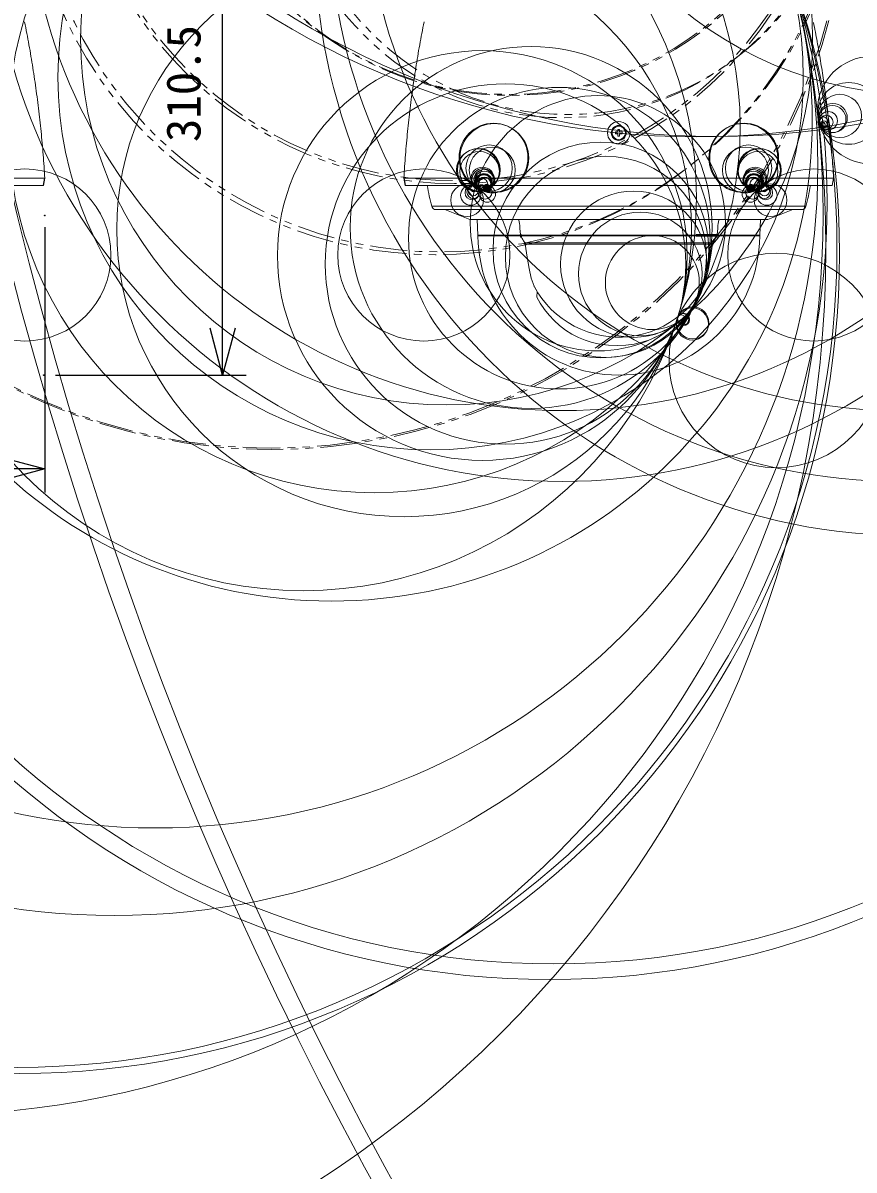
# Model space of a CAD drawing. Units: millimetres, scale not verified. Extents: x -9876 to 10121, y -1333 to 20075.
# Drawn here: x -9.5 to 34.8, y -18.6 to 42.6 of the extents above; entities that cross this region are included whole.
import ezdxf
from ezdxf.enums import TextEntityAlignment as Align

# ---------------------------------------------------------------- set-up
doc = ezdxf.new("R2010")
doc.units = ezdxf.units.MM
doc.header["$LTSCALE"] = 0.125
doc.header["$PDMODE"] = 32
doc.header["$PDSIZE"] = 0.025
doc.linetypes.add('USER1', pattern=[31.75, 15.875, -3.175, 3.175, -3.175, 3.175, -3.175])
for name, color, linetype in [('0-0_0', 7, 'Continuous'), ('0-5_SUNPO', 7, 'Continuous'), ('0-6_Defpoints', 7, 'Continuous')]:
    doc.layers.add(name, color=color, linetype=linetype)
doc.layers.add('0-4_GAIKEI', color=1, linetype='Continuous', lineweight=18)
doc.styles.add('ＭＳ ゴシック', font='')
doc.styles.get('ＭＳ ゴシック').set_extended_font_data('MS Gothic')

# ---------------------------------------------------------------- blocks, each defined once
blk = doc.blocks.new('_Open30')
at = {"layer": '0-0_0'}
blk.add_line((0, 0), (-1, 0), dxfattribs=at)
blk.add_lwpolyline([(-1, 0.26795), (0, 0), (-1, -0.26795)], dxfattribs=at)
blk = doc.blocks.new('D3')
at = {"layer": '0-5_SUNPO'}
for p, q in [((346.0168, 177.944), (361.9729, 177.944)), ((360.7229, 149.3542), (360.7229, 175.444)), ((351.8124, 146.8542), (361.9729, 146.8542))]:
    blk.add_line(p, q, dxfattribs=at)
at = {"layer": '0-6_Defpoints'}
for p in [(345.3918, 177.944), (360.7229, 177.944), (351.1874, 146.8542)]:
    blk.add_point(p, dxfattribs=at)
at = {"layer": '0-5_SUNPO', "xscale": 2.5, "yscale": 2.5}
for p, rotation in [((360.7229, 177.944), 90), ((360.7229, 146.8542), 270)]:
    blk.add_blockref('_Open30', p, dxfattribs=dict(at, rotation=rotation))
at = {"layer": '0-5_SUNPO', "style": 'ＭＳ ゴシック'}
blk.add_text('310.5', height=1.833, rotation=90, dxfattribs=at).set_placement((360.0979, 159.2741), align=Align.BOTTOM_LEFT)
blk = doc.blocks.new('D4')
at = {"layer": '0-5_SUNPO'}
for p, q in [((328.346, 154.7294), (328.346, 140.6026)), ((351.246, 154.7294), (351.246, 140.6026)), ((330.846, 141.8526), (348.746, 141.8526))]:
    blk.add_line(p, q, dxfattribs=at)
at = {"layer": '0-6_Defpoints'}
for p in [(328.346, 155.3544), (351.246, 155.3544), (351.246, 141.8526)]:
    blk.add_point(p, dxfattribs=at)
at = {"layer": '0-5_SUNPO', "xscale": 2.5, "yscale": 2.5, "rotation": 180}
blk.add_blockref('_Open30', (328.346, 141.8526), dxfattribs=at)
at = {"layer": '0-5_SUNPO', "xscale": 2.5, "yscale": 2.5}
blk.add_blockref('_Open30', (351.246, 141.8526), dxfattribs=at)
at = {"layer": '0-5_SUNPO', "style": 'ＭＳ ゴシック'}
blk.add_text('φ229', height=1.833, dxfattribs=at).set_placement((336.671, 142.4776), align=Align.BOTTOM_LEFT)

msp = doc.modelspace()

# ---------------------------------------------------------------- linework, layer by layer
at = {"layer": '0-4_GAIKEI'}
for p, q in [((22.1144, 36.7555), (22.1144, 36.6553)), ((22.2446, 36.7555), (22.1144, 36.7555)), ((22.2446, 36.8858), (22.2446, 36.7555)), ((22.3448, 36.8858), (22.2446, 36.8858)), ((22.3448, 36.7555), (22.3448, 36.8858)), ((22.4751, 36.7555), (22.3448, 36.7555)), ((22.4751, 36.6553), (22.4751, 36.7555)), ((33.0707, 37.0561), (33.5174, 37.0561)), ((33.1402, 37.006), (33.5226, 37.006)), ((22.1144, 36.6553), (22.2446, 36.6553)), ((22.2446, 36.6553), (22.2446, 36.5251)), ((22.2446, 36.5251), (22.3448, 36.5251)), ((22.3448, 36.5251), (22.3448, 36.6553)), ((22.3448, 36.6553), (22.4751, 36.6553)), ((-31.1892, 34.3008), (-8.2892, 34.3008)), ((33.7447, 34.3008), (10.8567, 34.3008)), ((15.3752, 33.8641), (15.3751, 33.8642)), ((29.2262, 33.8641), (29.2263, 33.8642)), ((32.2637, 32.7953), (12.3377, 32.7953)), ((32.1052, 32.6163), (12.4962, 32.6163)), ((14.4044, 32.0865), (30.197, 32.0865)), ((16.9787, 32.05), (16.9699, 32.0865)), ((16.9955, 31.9641), (16.9786, 32.0504)), ((27.6228, 32.0504), (27.6059, 31.9641)), ((27.6315, 32.0865), (27.6228, 32.05)), ((14.7784, 31.2649), (29.8231, 31.2649)), ((14.7869, 31.2148), (29.8145, 31.2148)), ((17.0319, 31.6173), (17.0189, 31.7809)), ((17.0455, 31.4469), (17.0319, 31.6176)), ((17.0584, 31.2853), (17.0454, 31.4473)), ((17.075, 31.2212), (17.0661, 31.2449)), ((17.0832, 31.2052), (17.075, 31.2212)), ((27.539, 31.2866), (26.4188, 31.2866)), ((26.4188, 31.2075), (27.5157, 31.2075)), ((27.5182, 31.2052), (27.4498, 31.0852)), ((27.5409, 31.2685), (27.5351, 31.2442)), ((27.543, 31.2853), (27.5409, 31.2685)), ((27.556, 31.4476), (27.543, 31.2853)), ((27.5696, 31.6179), (27.556, 31.4473)), ((27.5825, 31.7809), (27.5695, 31.6176)), ((17.1868, 31.0235), (17.1516, 31.0852)), ((17.2884, 30.8461), (17.2225, 30.961)), ((17.792, 30.8486), (17.2911, 30.8486)), ((17.3118, 30.7793), (17.3076, 30.7996)), ((17.3162, 30.781), (17.792, 30.781)), ((26.8094, 30.8486), (17.792, 30.8486)), ((17.792, 30.781), (26.8094, 30.781)), ((27.3103, 30.8486), (26.8094, 30.8486)), ((26.8094, 30.781), (27.2852, 30.781)), ((27.2896, 30.7793), (27.1805, 30.0827)), ((27.313, 30.8461), (27.3031, 30.8264)), ((27.4146, 31.0235), (27.3789, 30.961)), ((17.4739, 29.7834), (17.421, 30.0827)), ((27.1805, 30.083), (27.0745, 29.4843)), ((17.7896, 28.5235), (17.7854, 28.5309)), ((17.9507, 28.2489), (17.801, 28.5027)), ((17.9341, 27.9696), (17.9507, 28.249)), ((26.6128, 28.1751), (26.5516, 28.0231)), ((26.6169, 28.1858), (26.607, 28.1602)), ((26.6128, 28.1751), (26.613, 28.1758)), ((26.613, 28.1758), (26.6169, 28.1859)), ((26.6168, 28.1855), (26.6169, 28.1859)), ((26.6169, 28.1859), (26.6175, 28.1875)), ((26.6232, 28.2024), (26.6175, 28.1875)), ((26.6175, 28.1875), (26.6231, 28.2021)), ((26.8005, 28.5027), (26.6223, 28.2008)), ((26.816, 28.5309), (26.8121, 28.5239)), ((17.9341, 27.9696), (17.9335, 27.9586)), ((26.5424, 28.0014), (26.5197, 27.9489)), ((26.5458, 28.0093), (26.5473, 28.0129)), ((26.5473, 28.0129), (26.5516, 28.0231)), ((26.5473, 28.0129), (26.5516, 28.023)), ((26.5516, 28.0231), (26.554, 28.029)), ((26.554, 28.029), (26.5674, 28.0613)), ((26.5674, 28.0613), (26.5755, 28.0812)), ((26.5774, 28.086), (26.5754, 28.081))]:
    msp.add_line(p, q, dxfattribs=at)
at = {"layer": '0-4_GAIKEI', "color": 7}
for p, q in [((-8.3733, 33.9), (-8.3011, 34.3008)), ((-8.3673, 33.9), (-8.2892, 34.3008)), ((10.9229, 33.9), (10.8447, 34.3008)), ((33.7447, 34.3008), (10.8447, 34.3008)), ((10.9288, 33.9), (10.8567, 34.3008)), ((33.6666, 33.9), (33.7447, 34.3008)), ((33.6726, 33.9), (33.7447, 34.3008)), ((-31.111, 33.9), (-8.3673, 33.9)), ((33.6726, 33.9), (10.9229, 33.9)), ((13.0317, 32.6163), (14.3679, 32.0934)), ((31.5697, 32.6163), (30.2335, 32.0934)), ((30.2335, 32.0934), (14.3679, 32.0934)), ((29.8537, 32.0865), (29.8231, 31.2649)), ((29.8231, 31.2649), (29.8145, 31.2148))]:
    msp.add_line(p, q, dxfattribs=at)
for points in [[(-8.95, 40.327), (-8.9747, 40.4805), (-8.9999, 40.634), (-9.0255, 40.7874), (-9.0516, 40.9408), (-9.0781, 41.094), (-9.1051, 41.2472), (-9.1325, 41.4004), (-9.1605, 41.5534), (-9.1889, 41.7064), (-9.2178, 41.8592), (-9.2472, 42.012), (-9.2772, 42.1648), (-9.3076, 42.3174), (-9.3386, 42.4699), (-9.3702, 42.6223)], [(11.5056, 40.327), (11.5303, 40.4805), (11.5555, 40.634), (11.5811, 40.7874), (11.6072, 40.9408), (11.6337, 41.094), (11.6607, 41.2472), (11.6881, 41.4004), (11.716, 41.5534), (11.7445, 41.7064), (11.7734, 41.8592), (11.8028, 42.012), (11.8327, 42.1648), (11.8632, 42.3174), (11.8942, 42.4699), (11.9258, 42.6223)], [(32.773, 42.082), (32.7478, 42.2099), (32.7222, 42.3378), (32.6962, 42.4656), (32.6698, 42.5933)], [(33.5174, 37.0561), (33.5035, 37.1856), (33.4894, 37.3152), (33.475, 37.4446), (33.4603, 37.5741), (33.4453, 37.7035), (33.4301, 37.8329), (33.4146, 37.9623), (33.3989, 38.0917), (33.3828, 38.221), (33.3665, 38.3502), (33.35, 38.4795), (33.3332, 38.6087), (33.3161, 38.7379), (33.2987, 38.867), (33.2811, 38.9961), (33.2633, 39.1252), (33.2452, 39.2542), (33.2268, 39.3832), (33.2082, 39.5122), (33.1892, 39.6411), (33.1701, 39.77), (33.1506, 39.8989), (33.1309, 40.0277), (33.1109, 40.1565), (33.0906, 40.2852), (33.07, 40.4139), (33.0491, 40.5425), (33.0279, 40.6711), (33.0063, 40.7996), (32.9845, 40.9281), (32.9624, 41.0565), (32.9399, 41.1849), (32.9171, 41.3132), (32.8939, 41.4415), (32.8705, 41.5697), (32.8466, 41.6979), (32.8225, 41.826), (32.7979, 41.954), (32.773, 42.082)], [(-8.2892, 34.3008), (-8.2985, 34.456), (-8.3082, 34.6112), (-8.3184, 34.7664), (-8.329, 34.9215), (-8.3399, 35.0766), (-8.3514, 35.2317), (-8.3632, 35.3867), (-8.3754, 35.5417), (-8.3881, 35.6967), (-8.4011, 35.8517), (-8.4146, 36.0066), (-8.4285, 36.1615), (-8.4428, 36.3163), (-8.4575, 36.4711), (-8.4725, 36.6259), (-8.488, 36.7806), (-8.5039, 36.9353), (-8.5201, 37.0899), (-8.5368, 37.2445), (-8.5539, 37.3991), (-8.5713, 37.5536), (-8.5891, 37.7081), (-8.6073, 37.8625), (-8.6259, 38.0169), (-8.6449, 38.1713), (-8.6642, 38.3256), (-8.684, 38.4798), (-8.7041, 38.6341), (-8.7246, 38.7882), (-8.7454, 38.9423), (-8.7666, 39.0964), (-8.7882, 39.2504), (-8.8102, 39.4044), (-8.8325, 39.5583), (-8.8552, 39.7121), (-8.8783, 39.8659), (-8.9018, 40.0197), (-8.9257, 40.1734), (-8.95, 40.327)], [(10.8447, 34.3008), (10.8541, 34.456), (10.8638, 34.6112), (10.874, 34.7664), (10.8845, 34.9215), (10.8955, 35.0766), (10.9069, 35.2317), (10.9188, 35.3867), (10.931, 35.5417), (10.9437, 35.6967), (10.9567, 35.8517), (10.9702, 36.0066), (10.9841, 36.1615), (10.9984, 36.3163), (11.013, 36.4711), (11.0281, 36.6259), (11.0436, 36.7806), (11.0595, 36.9353), (11.0757, 37.0899), (11.0924, 37.2445), (11.1094, 37.3991), (11.1269, 37.5536), (11.1447, 37.7081), (11.1629, 37.8625), (11.1815, 38.0169), (11.2005, 38.1713), (11.2198, 38.3256), (11.2396, 38.4798), (11.2597, 38.6341), (11.2801, 38.7882), (11.301, 38.9423), (11.3222, 39.0964), (11.3438, 39.2504), (11.3657, 39.4044), (11.3881, 39.5583), (11.4108, 39.7121), (11.4339, 39.8659), (11.4574, 40.0197), (11.4813, 40.1734), (11.5056, 40.327)], [(33.7447, 34.3008), (33.7354, 34.456), (33.7257, 34.6112), (33.7155, 34.7664), (33.705, 34.9215), (33.694, 35.0766), (33.6825, 35.2317), (33.6707, 35.3867), (33.6585, 35.5417), (33.6458, 35.6967), (33.6328, 35.8517), (33.6193, 36.0066), (33.6054, 36.1615), (33.5911, 36.3163), (33.5765, 36.4711), (33.5614, 36.6259), (33.5459, 36.7806), (33.53, 36.9353), (33.5226, 37.006)], [(14.7477, 32.0865), (14.7784, 31.2649), (14.7869, 31.2148)]]:
    msp.add_lwpolyline(points, dxfattribs=at)
at = {"layer": '0-4_GAIKEI'}
for points in [[(17.0095, 31.8718), (17.0094, 31.872), (16.9954, 31.9646)], [(17.0189, 31.7809), (17.0095, 31.8715), (16.9955, 31.9641)], [(27.606, 31.9646), (27.592, 31.872), (27.5825, 31.7809)], [(27.6059, 31.9641), (27.5919, 31.8715), (27.5825, 31.7809)], [(17.0661, 31.2449), (17.0604, 31.2692), (17.0584, 31.2853)], [(17.0832, 31.2052), (17.0753, 31.2206), (17.0663, 31.2442), (17.0605, 31.2685), (17.0584, 31.2853)], [(17.2227, 30.9607), (17.1517, 31.0849), (17.0832, 31.2052)], [(27.543, 31.2853), (27.5411, 31.2692), (27.5353, 31.2449), (27.5264, 31.2212), (27.5182, 31.2052)], [(27.5351, 31.2442), (27.5261, 31.2206), (27.5182, 31.2052)], [(17.3118, 30.7793), (17.3078, 30.799), (17.2985, 30.826), (17.2884, 30.8461)], [(17.3076, 30.7996), (17.2982, 30.8266), (17.2884, 30.8461)], [(17.7854, 28.5309), (17.6282, 28.9649), (17.5269, 29.484), (17.421, 30.0824), (17.3118, 30.7793)], [(27.313, 30.8461), (27.3032, 30.8266), (27.2938, 30.7996), (27.2896, 30.7793)], [(27.2984, 30.8129), (27.2936, 30.799), (27.2896, 30.7793)], [(27.45, 31.0854), (27.379, 30.9613), (27.313, 30.8461)], [(27.0746, 29.4846), (26.9734, 28.9655), (26.816, 28.5309)], [(26.9734, 28.9655), (26.9732, 28.9648), (26.816, 28.5309)], [(17.801, 28.5027), (17.7973, 28.5094), (17.7893, 28.5239)], [(26.8005, 28.5027), (26.6132, 28.1855), (26.398, 27.8749), (26.1597, 27.5802), (25.8997, 27.3034), (25.6197, 27.0465), (25.3213, 26.8109), (25.0064, 26.5983), (24.6767, 26.4096), (24.3338, 26.2459), (23.9797, 26.108), (23.6164, 25.9968), (23.2457, 25.9128), (22.8699, 25.8566), (22.491, 25.8284), (22.1111, 25.8284), (21.7322, 25.8565), (21.3564, 25.9127), (20.9857, 25.9966), (20.6223, 26.1078), (20.2682, 26.2456), (19.9254, 26.4093), (19.5956, 26.5979), (19.2806, 26.8105), (18.9822, 27.046), (18.7022, 27.303), (18.4422, 27.5797), (18.2039, 27.8743), (17.9885, 28.1849), (17.801, 28.5027)], [(26.607, 28.1602), (26.5902, 28.1178), (26.5774, 28.086)], [(26.8122, 28.5241), (26.8044, 28.51), (26.8005, 28.5027)], [(25.2994, 26.477), (25.2663, 26.4494), (24.9487, 26.2093), (24.6119, 25.9973), (24.2632, 25.8171), (23.9068, 25.6692), (23.5319, 25.5493), (23.1228, 25.4568), (22.6757, 25.3988), (22.2085, 25.3836), (21.7413, 25.3975), (21.294, 25.4539), (20.8847, 25.545), (20.5095, 25.6637), (20.1526, 25.8103), (19.8032, 25.9893), (19.4658, 26.2001), (19.1473, 26.4391), (18.852, 26.7029), (18.5803, 26.9905), (18.3332, 27.3013), (18.1134, 27.6321), (17.9335, 27.9586)], [(26.5473, 28.0129), (26.5356, 27.9854), (26.5197, 27.9489)]]:
    msp.add_lwpolyline(points, dxfattribs=at)
for centre, radius in [((195.486, 82.8195), 212.3644), ((196.5591, 82.8382), 212.3644), ((26.4303, 79.7803), 43.2814), ((27.5035, 79.799), 43.2814), ((-25.7546, 30.5292), 59.0879), ((-14.815, 32.3581), 47.9967), ((19.7665, -57.5497), 136.7235), ((36.7825, -65.5962), 144.7701), ((19.3052, -12.371), 91.3511), ((19.8367, 6.6395), 72.3237), ((37.339, -0.1671), 79.1472), ((37.4909, 3.6083), 75.5619), ((37.8367, 6.6395), 72.3237), ((18.6173, 35.3761), 43.7906), ((18.8322, 35.6991), 43.2786), ((19.2868, 48.5467), 30.413), ((19.3115, 50.4342), 28.5255), ((37.9675, 47.0988), 31.8771), ((37.2868, 48.5467), 30.413), ((37.3115, 50.4342), 28.5255), ((38.4641, 58.9479), 20.2138), ((27.1422, -627.0671), 705.8096), ((30.9871, -270.6625), 349.3842), ((30.1873, -320.4278), 398.5536), ((30.812, -287.6761), 365.7985), ((-9.7675, 30.6014), 43.6934), ((-9.6375, 30.2778), 43.699), ((-4.5937, 32.9998), 37.9995), ((-2.4045, 34.9805), 35.3121), ((6.9827, 37.3773), 25.624), ((13.1199, 41.7123), 19.5056), ((-28.8798, -84.1624), 144.6831), ((12.2724, 39.6752), 19.8587), ((9.2625, 37.0341), 19.5026), ((5.4714, 33.274), 20.9628), ((10.8577, 31.5685), 15.3132), ((15.0263, 30.1724), 10.9171), ((17.6246, 31.6674), 9.6428), ((35.7531, 37.9141), 2.8617), ((16.2604, 29.7187), 9.6026), ((19.1278, 31.099), 8.0359), ((34.5492, 37.7453), 1.646), ((21.1822, 31.8931), 6.8007), ((34.0779, 37.6086), 1.1553), ((33.7023, 37.5013), 0.7729), ((33.6788, 37.4468), 0.7246), ((22.2947, 36.7054), 0.6012), ((33.1762, 37.2819), 0.2782), ((33.4617, 37.3542), 0.4918), ((33.3609, 37.2748), 0.3632), ((33.2221, 37.1633), 0.1854), ((15.6235, 35.3865), 1.8349), ((15.6692, 35.3663), 1.8349), ((22.2947, 36.7054), 0.4008), ((22.2947, 36.7054), 0.3557), ((28.9323, 35.3663), 1.8349), ((28.9779, 35.3865), 1.8349), ((33.156, 37.1432), 0.1381), ((33.1781, 37.1173), 0.1218), ((33.1442, 37.0766), 0.0705), ((33.1452, 37.067), 0.0618), ((33.1382, 37.0524), 0.0455), ((21.3477, 30.4666), 5.7482), ((14.7965, 34.7186), 1.1439), ((14.8385, 34.7389), 1.1439), ((14.8798, 34.6576), 1.0531), ((15.3877, 34.8315), 1.2321), ((15.554, 34.7256), 1.2226), ((21.6139, 30.1025), 5.3575), ((29.0474, 34.7256), 1.2226), ((29.2137, 34.8315), 1.2321), ((29.763, 34.7389), 1.1439), ((29.8049, 34.7186), 1.1439), ((29.7216, 34.6576), 1.0531), ((15.0371, 34.2574), 0.6237), ((29.5643, 34.2574), 0.6237), ((-9.3548, 30.2001), 4.5873), ((11.9104, 30.2001), 4.5873), ((15.0511, 34.2203), 0.5835), ((15.1268, 34.2017), 0.5502), ((15.1318, 34.2021), 0.5528), ((15.1379, 34.1556), 0.5115), ((15.0827, 34.0913), 0.4323), ((15.1086, 34.0911), 0.4436), ((15.1121, 34.0746), 0.4261), ((15.1057, 34.0587), 0.4095), ((15.1291, 34.0852), 0.4285), ((15.0123, 33.9822), 0.3026), ((15.1297, 34.0002), 0.3498), ((15.1703, 33.996), 0.3303), ((32.691, 30.2001), 4.5873), ((29.4696, 34.2021), 0.5528), ((29.4747, 34.2017), 0.5502), ((29.4635, 34.1556), 0.5115), ((29.5503, 34.2203), 0.5835), ((29.4723, 34.0852), 0.4285), ((29.4928, 34.091), 0.4436), ((29.4894, 34.0746), 0.4261), ((29.4957, 34.0587), 0.4095), ((29.5187, 34.0913), 0.4323), ((29.4311, 33.996), 0.3303), ((29.4717, 34.0002), 0.3498), ((29.5891, 33.9822), 0.3026), ((14.2119, 33.1179), 0.8711), ((14.4078, 33.3896), 0.5362), ((14.4872, 33.5216), 0.3821), ((14.5433, 33.5506), 0.3401), ((14.5349, 33.624), 0.2692), ((14.5624, 33.7284), 0.1612), ((15.1719, 33.5602), 0.3764), ((14.9822, 33.8109), 0.134), ((15.2922, 33.4513), 0.4407), ((14.9771, 33.7922), 0.1148), ((14.9438, 33.7245), 0.0394), ((15.2702, 33.8319), 0.1382), ((15.243, 33.7833), 0.1067), ((15.2462, 33.785), 0.1067), ((15.2862, 33.7656), 0.1434), ((15.3233, 33.7374), 0.1528), ((15.2935, 33.8203), 0.1122), ((15.3088, 33.7744), 0.1222), ((15.3153, 33.8173), 0.0902), ((15.3312, 33.7921), 0.0976), ((15.2782, 33.7174), 0.032), ((15.3318, 33.8153), 0.0752), ((15.3363, 33.8185), 0.0707), ((15.3368, 33.8213), 0.0683), ((15.3407, 33.8347), 0.0539), ((15.3475, 33.8295), 0.0548), ((29.3093, 33.4513), 0.4407), ((29.4295, 33.5602), 0.3764), ((29.2781, 33.7374), 0.1528), ((29.2926, 33.7744), 0.1222), ((29.3152, 33.7655), 0.1434), ((29.2702, 33.7921), 0.0976), ((29.3312, 33.8319), 0.1382), ((29.2696, 33.8153), 0.0752), ((29.2651, 33.8185), 0.0707), ((29.3079, 33.8203), 0.1122), ((29.2861, 33.8173), 0.0902), ((29.2646, 33.8213), 0.0683), ((29.2539, 33.8295), 0.0548), ((29.2607, 33.8347), 0.0539), ((29.3552, 33.785), 0.1067), ((29.3584, 33.7833), 0.1067), ((29.3233, 33.7174), 0.032), ((29.6193, 33.8109), 0.134), ((29.6243, 33.7922), 0.1148), ((30.3895, 33.1179), 0.8711), ((29.6577, 33.7245), 0.0394), ((30.1936, 33.3896), 0.5362), ((30.0581, 33.5506), 0.3401), ((30.1142, 33.5216), 0.3821), ((30.0665, 33.624), 0.2692), ((30.039, 33.7284), 0.1612), ((23.0946, 29.7093), 3.8979), ((23.4443, 29.1887), 3.2928), ((17.0595, 31.2573), 0.0295), ((17.0611, 31.2758), 0.0109), ((17.0772, 31.2692), 0.0246), ((17.0613, 31.2804), 0.00635), ((17.067, 31.2783), 0.0109), ((17.0613, 31.2827), 0.00403), ((17.0631, 31.2819), 0.00555), ((17.0617, 31.2835), 0.00338), ((17.0611, 31.2842), 0.00254), ((17.061, 31.2845), 0.00218), ((17.0895, 31.1776), 0.0302), ((17.087, 31.1956), 0.0119), ((17.0862, 31.2002), 0.00733), ((17.0856, 31.2033), 0.00419), ((17.0851, 31.205), 0.00239), ((17.0847, 31.2058), 0.00153), ((17.0875, 31.206), 0.00407), ((17.085, 31.2061), 0.00158), ((17.1009, 31.2066), 0.0174), ((17.092, 31.2062), 0.0085), ((17.086, 31.2061), 0.0025), ((17.0846, 31.2062), 0.00112), ((17.0845, 31.2062), 0.00103), ((17.0843, 31.2063), 0.00084), ((24.0855, 28.7288), 2.5039), ((27.5119, 31.1776), 0.0302), ((27.5005, 31.2066), 0.0174), ((27.5242, 31.2692), 0.0246), ((27.5095, 31.2062), 0.0085), ((27.5144, 31.1956), 0.0119), ((27.5152, 31.2002), 0.00733), ((27.5139, 31.206), 0.00407), ((27.5158, 31.2033), 0.00419), ((27.5419, 31.2573), 0.0295), ((27.5155, 31.2061), 0.0025), ((27.5163, 31.205), 0.00239), ((27.5164, 31.2061), 0.00158), ((27.5167, 31.2058), 0.00153), ((27.5168, 31.2062), 0.00112), ((27.517, 31.2062), 0.00103), ((27.5171, 31.2063), 0.00084), ((27.5344, 31.2783), 0.0109), ((27.5403, 31.2758), 0.0109), ((27.5383, 31.2819), 0.00555), ((27.5401, 31.2804), 0.00635), ((27.5401, 31.2827), 0.00403), ((27.5397, 31.2835), 0.00338), ((27.5403, 31.2842), 0.00254), ((27.5404, 31.2845), 0.00218), ((17.2974, 30.8241), 0.0253), ((17.2932, 30.8396), 0.00925), ((17.317, 30.7512), 0.0298), ((17.2916, 30.8444), 0.00413), ((17.3065, 30.8433), 0.018), ((17.2984, 30.8447), 0.00977), ((17.2909, 30.8461), 0.00234), ((17.2942, 30.8456), 0.00552), ((17.2925, 30.846), 0.00373), ((17.2913, 30.8463), 0.00254), ((17.2904, 30.8468), 0.00151), ((17.2905, 30.8467), 0.00164), ((17.3352, 30.7565), 0.0325), ((17.3161, 30.7702), 0.0108), ((17.3202, 30.7715), 0.0112), ((17.3157, 30.7744), 0.00652), ((17.317, 30.7751), 0.00649), ((17.3158, 30.7766), 0.00455), ((17.3153, 30.7769), 0.00399), ((17.315, 30.7778), 0.00313), ((27.2662, 30.7565), 0.0325), ((27.2845, 30.7512), 0.0298), ((27.2812, 30.7715), 0.0112), ((27.2853, 30.7702), 0.0108), ((27.2949, 30.8433), 0.018), ((27.2844, 30.7751), 0.00649), ((27.3041, 30.8241), 0.0253), ((27.2857, 30.7744), 0.00652), ((27.2856, 30.7766), 0.00455), ((27.2861, 30.7769), 0.00399), ((27.2864, 30.7778), 0.00313), ((27.303, 30.8447), 0.00977), ((27.3082, 30.8396), 0.00925), ((27.3072, 30.8456), 0.00552), ((27.3089, 30.846), 0.00373), ((27.3098, 30.8444), 0.00413), ((27.3101, 30.8463), 0.00254), ((27.3105, 30.8461), 0.00234), ((27.3109, 30.8467), 0.00164), ((27.311, 30.8468), 0.00151), ((30.6919, 24.581), 5.7161), ((26.2134, 26.5239), 0.8566), ((26.2391, 26.5822), 0.8569), ((25.7197, 26.7695), 0.3052), ((25.7442, 26.7665), 0.3289), ((25.6188, 26.8165), 0.1938)]:
    msp.add_circle(centre, radius, dxfattribs=at)
at = {"layer": '0-4_GAIKEI', "linetype": 'USER1'}
for centre, radius in [((3.8146, 50.5392), 30.7021), ((3.7824, 50.5293), 30.6158), ((13.5345, 54.2877), 20.2846), ((13.5583, 54.2986), 20.1384), ((12.5358, 51.9607), 21.7464), ((12.5358, 51.9607), 21.7464), ((12.7768, 51.988), 21.6239), ((12.7768, 51.988), 21.6239), ((16.5083, 55.6991), 16.9954), ((16.4673, 55.6763), 16.9223), ((19.3122, 52.465), 14.952), ((19.5953, 52.4715), 14.789)]:
    msp.add_circle(centre, radius, dxfattribs=at)
at = {"layer": '0-4_GAIKEI', "color": 7}
for centre, radius, start, end in [((20.0232, 35.0712), 8.0154, 188.40392, 196.49547), ((24.5782, 35.0712), 8.0154, 343.50453, 351.59608), ((12.6259, 32.8806), 0.3006, 196.49547, 238.81242), ((12.4962, 32.6664), 0.0501, 238.81242, 270), ((32.1052, 32.6664), 0.0501, 270, 301.18758), ((31.9755, 32.8806), 0.3006, 301.18758, 343.50453), ((14.4044, 32.1867), 0.1002, 248.62938, 270), ((30.197, 32.1867), 0.1002, 270, 291.37062), ((22.3007, 31.315), 7.5145, 180.76397, 359.23603)]:
    msp.add_arc(centre, radius, start, end, dxfattribs=at)
at = {"layer": '0-4_GAIKEI'}
msp.add_arc((25.4284, 26.3236), 0.2004, 124.79671, 130.06161, dxfattribs=at)

# ---------------------------------------------------------------- block references
at = {"layer": '0-5_SUNPO'}
for name in ['D3', 'D4']:
    msp.add_blockref(name, (-359.5352, -123.0536), dxfattribs=at)

doc.saveas('drawing.dxf')
